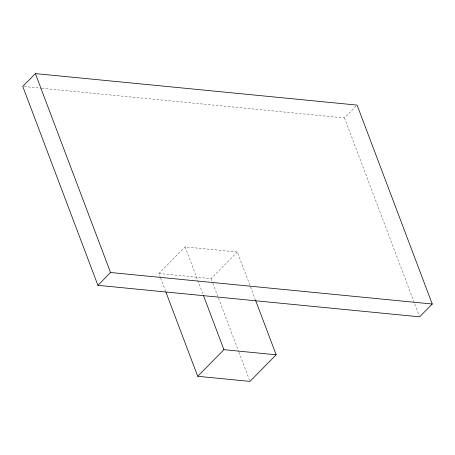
<?xml version="1.0" encoding="UTF-8"?>
<svg xmlns="http://www.w3.org/2000/svg" width="455" height="455" viewBox="0 0 455 455"><rect width="100%" height="100%" fill="white"/><g stroke="black" fill="none" stroke-linecap="round" stroke-linejoin="round"><path stroke-width="0.34" stroke-dasharray="2.27 1.71" d="M160.387 277.476L158.88 273.5L185.088 246.889L237.328 252.007L255.369 299.754M41.843 88.281L344.463 117.925L356.601 105.6M158.88 273.5L211.12 278.614L237.328 252.007M24.166 86.552L41.132 88.213M344.463 117.925L419.123 315.514M211.12 278.614L212.621 282.595M212.872 283.26L238.687 351.561M238.938 352.227L249.96 381.404M185.088 246.889L203.129 294.635M160.638 278.142L165.648 291.405"/><path stroke-width="0.68" d="M35.376 73.596L22.75 86.416L97.91 285.325L419.624 316.839L432.25 304.02L357.09 105.105L35.376 73.596L110.537 272.505L432.25 304.02M97.91 285.325L110.537 272.505M165.899 292.07L197.726 376.291L223.928 349.679L276.168 354.798L255.619 300.414M276.168 354.798L249.96 381.404L197.726 376.291M203.379 295.301L223.928 349.679"/></g></svg>
